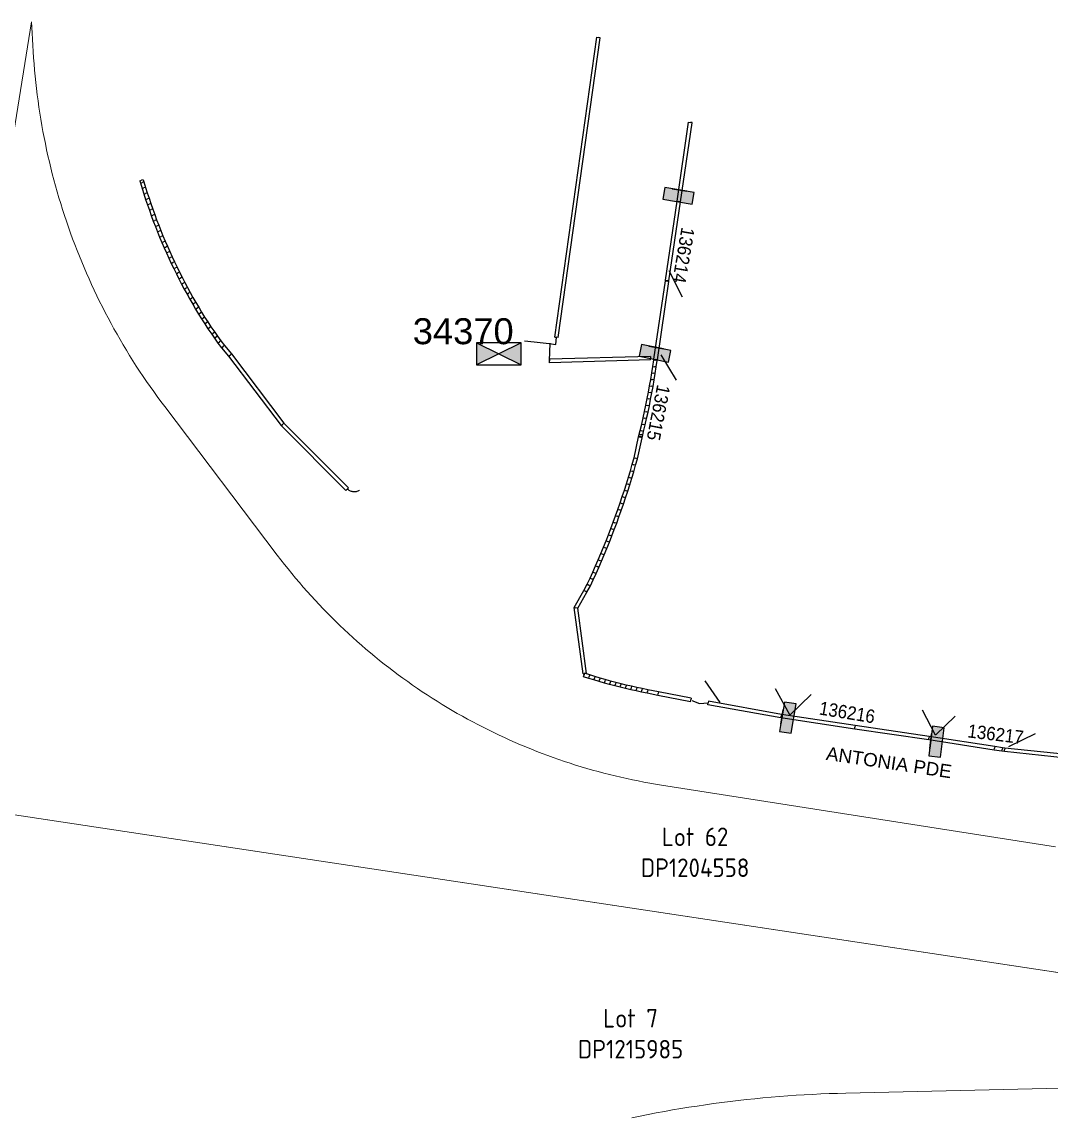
# Model space of a CAD drawing. Header units: metres. Extents: x 302924 to 306036, y 6267404 to 6269261.
# Drawn here: x 303885 to 304023.6, y 6268808.7 to 6268956.3 of the extents above; entities that cross this region are included whole.
import ezdxf
from ezdxf.enums import TextEntityAlignment as Align

# ---------------------------------------------------------------- set-up
doc = ezdxf.new("R2010")
doc.units = ezdxf.units.M
doc.linetypes.add('Cable Exist UG', pattern=[7, 4, -1, 1, -1])
doc.layers.get('0').update_dxf_attribs({"color": 6})
doc.layers.add('Cadastre Land Parcels_SP_EXT', color=118, linetype='Continuous', lineweight=15)
doc.layers.add('Cadastre Road Names_SP_HV_LV_SL_EXT', color=211, linetype='Continuous', lineweight=15)
for name, color, linetype in [('Duct_SP_EXT', 30, 'Continuous'), ('Sub_SP_EXT', 7, 'Continuous'), ('SupportsUG_SP_LV_EXT', 7, 'Continuous'), ('Trench_SP_EXT', 7, 'Continuous')]:
    doc.layers.add(name, color=color, linetype=linetype)
doc.styles.add('LotNum', font='isocp.shx')
doc.styles.get("Standard").update_dxf_attribs({"font": 'arial.ttf'})

# ---------------------------------------------------------------- blocks, each defined once
blk = doc.blocks.new('PILLAR_EXT')
at = {"layer": 'SupportsUG_SP_LV_EXT', "linetype": 'Continuous'}
h = blk.add_hatch(color=256, dxfattribs=at)
h.dxf.hatch_style = 1
h.paths.add_polyline_path([(-0.8, 0), (-0.8, 2), (0.8, 2), (0.8, 0)])
h = blk.add_hatch(color=256, dxfattribs=at)
h.dxf.hatch_style = 1
h.paths.add_polyline_path([(-0.8, -2), (-0.8, 0), (0.8, 0), (0.8, -2)])
blk.add_lwpolyline([(-0.8, 2), (-0.8, -1), (-0.8, 1), (-0.8, -2), (0.8, -2), (0.8, 2)], close=True)
at = {"width": 0.9}
blk.add_attdef('ASSET_NUM', text='', height=1.8, rotation=360, dxfattribs=at).set_placement((4, 2), align=Align.MIDDLE_LEFT)
for tag, flags, p in [('OWNED_BY', 9, (-0.2, 0)), ('STREETNAME', 9, (-0.18, 0)), ('SUBURB', 1, (-0.16, 0)), ('PARENT', 9, (-0.14, 0)), ('NOTES', 9, (-0.13, 0)), ('LOCATION', 9, (-0.11, 0)), ('LEGEND', 9, (-0.09, 0)), ('SUPPORT_TYPE', 9, (-0.07, 0)), ('USAGE', 9, (-0.06, 0)), ('STATE', 9, (-0.03, 0))]:
    blk.add_attdef(tag, text='', height=0.01, rotation=270, dxfattribs=dict(flags=flags)).set_placement(p, align=Align.CENTER)
blk = doc.blocks.new('SUB_PADMOUNT_EXT')
h = blk.add_hatch(color=256)
h.dxf.hatch_style = 1
h.paths.add_polyline_path([(-3, 1.5), (-3, -1.5), (0, 0)])
h = blk.add_hatch(color=256)
h.dxf.hatch_style = 1
h.paths.add_polyline_path([(3, 1.5), (0, 0), (3, -1.5)])
for p, q in [((-3, 1.5), (3, -1.5)), ((3, 1.5), (-3, -1.5))]:
    blk.add_line(p, q)
at = {"linetype": 'Continuous'}
blk.add_lwpolyline([(-3, -1.5), (3, -1.5), (3, 1.5), (-3, 1.5)], close=True, dxfattribs=at)
at = {"flags": 8}
blk.add_attdef('ASSET_NUM', text='', height=2.5, dxfattribs=at).set_placement((0, 5), align=Align.MIDDLE_CENTER)
for tag, flags, p in [('STREET_CODE', 9, (1.5, 0)), ('OPERATING_VOLTAGE', 9, (1.5, -0.4)), ('ORIENTATION', 9, (1.5, -0.6)), ('OWNED_BY', 9, (1.5, -0.8)), ('OPERATED_BY', 9, (1.5, -1)), ('CONSTRUCTED_VOLTAGE', 9, (1.5, -1.4)), ('NO_PHASES', 9, (1.5, -0.2)), ('MAINTAINED_BY', 9, (1.5, -1.2)), ('SECONDARY_VOLTAGE', 9, (1.5, -1.6)), ('STATE', 9, (1.5, -1.8)), ('SUBSTATION_TYPE', 9, (1.5, -2.2)), ('SUBURB', 9, (1.5, -2.8)), ('STREETNAME', 9, (1.5, -3)), ('PARENT', 9, (1.5, -2)), ('USAGE', 9, (1.5, -2.4)), ('LEGEND', 9, (1.5, -2.6)), ('Z', 1, (1.5, -3.6)), ('LOCATION', 9, (1.5, -3.2)), ('NOTES', 9, (1.5, -3.4))]:
    blk.add_attdef(tag, text='', height=0.2, dxfattribs=dict(flags=flags)).set_placement(p, align=Align.MIDDLE_LEFT)

msp = doc.modelspace()

# ---------------------------------------------------------------- linework, layer by layer
at = {"layer": 'Cadastre Land Parcels_SP_EXT', "linetype": 'Continuous'}
for points in [[(304024.2174, 6268845.1225), (303971.1127, 6268853.4537), (303970.3312, 6268853.5799), (303969.5512, 6268853.7141), (303968.7729, 6268853.8562), (303967.9959, 6268854.0054), (303967.2204, 6268854.1626), (303966.4464, 6268854.3277), (303965.6741, 6268854.4998), (303964.9031, 6268854.681), (303964.1336, 6268854.8681), (303963.3665, 6268855.0632), (303962.6018, 6268855.2664), (303961.8378, 6268855.4764), (303961.0769, 6268855.6946), (303960.3175, 6268855.9197), (303959.5612, 6268856.1538), (303958.8065, 6268856.3939), (303958.0541, 6268856.6411), (303957.3049, 6268856.8963), (303956.5572, 6268857.1584), (303955.8127, 6268857.4286), (303955.0705, 6268857.7057), (303954.3315, 6268857.991), (303953.5949, 6268858.2832), (303952.8614, 6268858.5814), (303952.1312, 6268858.8876), (303951.4032, 6268859.201), (303950.6792, 6268859.5223), (303949.9577, 6268859.8496), (303949.2392, 6268860.185), (303948.5248, 6268860.5274), (303947.8136, 6268860.8757), (303947.1056, 6268861.2323), (303946.4007, 6268861.5947), (303945.6998, 6268861.9643), (303945.0022, 6268862.3408), (303944.3094, 6268862.7245), (303943.6189, 6268863.116), (303942.9333, 6268863.5137), (303942.2517, 6268863.9175), (303941.5733, 6268864.3282), (303940.899, 6268864.7451), (303940.2285, 6268865.1689), (303939.563, 6268865.5998), (303938.9016, 6268866.0368), (303938.2441, 6268866.4798), (303937.5915, 6268866.9299), (303936.942, 6268867.387), (303936.2983, 6268867.8492), (303935.6594, 6268868.3185), (303935.0246, 6268868.7937), (303934.3946, 6268869.2761), (303933.7687, 6268869.7635), (303933.1484, 6268870.257), (303932.5322, 6268870.7576), (303931.9216, 6268871.2642), (303931.3151, 6268871.7759), (303930.7143, 6268872.2937), (303930.1192, 6268872.8186), (303929.5281, 6268873.3485), (303928.9428, 6268873.8825), (303928.3631, 6268874.4246), (303927.7875, 6268874.9717), (303927.2184, 6268875.5239), (303926.6541, 6268876.0822), (303926.0956, 6268876.6466), (303925.5428, 6268877.2151), (303924.9949, 6268877.7897), (303924.4535, 6268878.3693), (303923.9169, 6268878.955), (303923.3869, 6268879.5459), (303922.8619, 6268880.1407), (303922.3434, 6268880.7417), (303921.8305, 6268881.3479), (303921.3242, 6268881.9581), (303920.8228, 6268882.5744), (303920.3288, 6268883.1958), (303919.8397, 6268883.8203), (303919.3562, 6268884.4518), (303904.1998, 6268904.4526), (303903.6981, 6268905.1207), (303903.2039, 6268905.7928), (303902.7154, 6268906.469), (303902.2334, 6268907.1513), (303901.758, 6268907.8377), (303901.2892, 6268908.5273), (303900.8277, 6268909.2229), (303900.3712, 6268909.9217), (303899.922, 6268910.6256), (303899.4802, 6268911.3346), (303899.0441, 6268912.0457), (303898.6147, 6268912.7629), (303898.1925, 6268913.4822), (303897.7779, 6268914.2067), (303897.3698, 6268914.9343), (303896.9674, 6268915.666), (303896.5732, 6268916.4029), (303896.1857, 6268917.1418), (303895.8055, 6268917.8859), (303895.432, 6268918.6321), (303895.0658, 6268919.3814), (303894.7062, 6268920.1359), (303894.354, 6268920.8925), (303894.0093, 6268921.6522), (303893.6711, 6268922.416), (303893.3411, 6268923.183), (303893.0178, 6268923.9531), (303892.7019, 6268924.7254), (303892.3934, 6268925.5017), (303892.0923, 6268926.2802), (303891.7987, 6268927.0609), (303891.5124, 6268927.8457), (303891.2336, 6268928.6326), (303890.9622, 6268929.4217), (303890.6982, 6268930.2139), (303890.4409, 6268931.0082), (303890.1927, 6268931.8047), (303889.951, 6268932.6044), (303889.7176, 6268933.4062), (303889.4916, 6268934.2101), (303889.2723, 6268935.0152), (303889.062, 6268935.8234), (303888.8592, 6268936.6328), (303888.663, 6268937.4443), (303888.4751, 6268938.2579), (303888.2955, 6268939.0727), (303888.1225, 6268939.8887), (303887.9586, 6268940.7078), (303887.8021, 6268941.5271), (303887.6523, 6268942.3485), (303887.5115, 6268943.1711), (303887.3783, 6268943.9948), (303887.2524, 6268944.8207), (303887.1342, 6268945.6467), (303887.0249, 6268946.4739), (303886.9223, 6268947.3022), (303886.828, 6268948.1308), (303886.742, 6268948.9615), (303886.6634, 6268949.7922), (303886.5932, 6268950.6233), (303886.5304, 6268951.4554), (303886.4751, 6268952.2877), (303886.4289, 6268953.1211), (303886.3894, 6268953.9538), (303886.3582, 6268954.7875), (303886.2483, 6268956.295), (303879.6056, 6268915.0684)], [(303869.3887, 6268851.6618), (304188.5738, 6268803.4011)], [(304156.4473, 6268808.2591), (303869.3887, 6268851.6618)], [(303967.143, 6268808.616), (303968.2374, 6268808.8403), (303969.3335, 6268809.0577), (303970.4306, 6268809.2682), (303971.5295, 6268809.4697), (303972.6303, 6268809.6633), (303973.732, 6268809.8501), (303974.8339, 6268810.0287), (303975.9384, 6268810.1996), (303977.0431, 6268810.3634), (303978.1488, 6268810.5184), (303979.2556, 6268810.6654), (303980.364, 6268810.8044), (303981.4736, 6268810.9376), (303982.5823, 6268811.0617), (303983.6939, 6268811.176), (303984.8047, 6268811.2853), (303985.9173, 6268811.3857), (303987.0301, 6268811.4781), (303988.1439, 6268811.5626), (303989.2571, 6268811.6401), (303990.3712, 6268811.7087), (303991.4871, 6268811.7693), (303992.6024, 6268811.823), (303993.7178, 6268811.8687), (303994.8335, 6268811.9056), (303995.9492, 6268811.9353), (304071.2629, 6268813.6643)], [(304071.2629, 6268813.6643), (303995.9492, 6268811.9353), (303994.8335, 6268811.9056), (303993.7178, 6268811.8687), (303992.6024, 6268811.823), (303991.4871, 6268811.7693), (303990.3712, 6268811.7087), (303989.2571, 6268811.6401), (303988.1439, 6268811.5626), (303987.0301, 6268811.4781), (303985.9173, 6268811.3857), (303984.8047, 6268811.2853), (303983.6939, 6268811.176), (303982.5823, 6268811.0617), (303981.4736, 6268810.9376), (303980.364, 6268810.8044), (303979.2556, 6268810.6654), (303978.1488, 6268810.5184), (303977.0431, 6268810.3634), (303975.9384, 6268810.1996), (303974.8339, 6268810.0287), (303973.732, 6268809.8501), (303972.6303, 6268809.6633), (303971.5295, 6268809.4697), (303970.4306, 6268809.2682), (303969.3335, 6268809.0577), (303968.2374, 6268808.8403), (303967.143, 6268808.616)]]:
    msp.add_lwpolyline(points, dxfattribs=at)
at = {"layer": 'Duct_SP_EXT'}
for p, q in [((303956.7419, 6268913.8249), (303962.4123, 6268954.2214)), ((303957.2172, 6268913.7582), (303962.8877, 6268954.1547)), ((303962.4123, 6268954.2214), (303962.65, 6268954.188)), ((303962.8877, 6268954.1547), (303962.65, 6268954.188)), ((303973.2214, 6268932.1207), (303974.779, 6268942.7644)), ((303973.6964, 6268932.0512), (303975.2539, 6268942.6946)), ((303974.779, 6268942.7644), (303974.7832, 6268942.793)), ((303974.779, 6268942.7644), (303975.0164, 6268942.7295)), ((303974.7832, 6268942.793), (303975.0206, 6268942.758)), ((303975.2539, 6268942.6946), (303975.0164, 6268942.7295)), ((303975.258, 6268942.7229), (303975.0206, 6268942.758)), ((303975.2539, 6268942.6946), (303975.258, 6268942.7229)), ((303900.8546, 6268934.8929), (303901.085, 6268934.9601)), ((303900.8546, 6268934.8929), (303900.9393, 6268934.602)), ((303900.9393, 6268934.602), (303901.1695, 6268934.6702)), ((303900.9393, 6268934.602), (303901.163, 6268933.8594)), ((303901.3154, 6268935.0272), (303901.085, 6268934.9601)), ((303901.3996, 6268934.7384), (303901.1695, 6268934.6702)), ((303901.3154, 6268935.0272), (303901.3996, 6268934.7384)), ((303901.3996, 6268934.7384), (303901.6218, 6268934.0005)), ((303901.163, 6268933.8594), (303901.3924, 6268933.9299)), ((303901.163, 6268933.8594), (303901.3952, 6268933.1195)), ((303901.6218, 6268934.0005), (303901.3924, 6268933.9299)), ((303901.3952, 6268933.1195), (303901.6238, 6268933.1925)), ((303901.3952, 6268933.1195), (303901.6348, 6268932.3823)), ((303901.6218, 6268934.0005), (303901.8524, 6268933.2655)), ((303901.8524, 6268933.2655), (303901.6238, 6268933.1925)), ((303901.8524, 6268933.2655), (303902.0905, 6268932.5329)), ((303901.6348, 6268932.3823), (303901.8626, 6268932.4576)), ((303901.6348, 6268932.3823), (303901.8817, 6268931.6474)), ((303902.0905, 6268932.5329), (303901.8626, 6268932.4576)), ((303901.8817, 6268931.6474), (303902.1089, 6268931.725)), ((303901.8817, 6268931.6474), (303902.1363, 6268930.9143)), ((303902.0905, 6268932.5329), (303902.336, 6268931.8025)), ((303902.336, 6268931.8025), (303902.1089, 6268931.725)), ((303902.336, 6268931.8025), (303902.5889, 6268931.0742)), ((303971.6632, 6268921.476), (303973.2214, 6268932.1207)), ((303972.1382, 6268921.4065), (303973.6964, 6268932.0512)), ((303973.2214, 6268932.1207), (303973.4589, 6268932.0859)), ((303973.6964, 6268932.0512), (303973.4589, 6268932.0859)), ((303902.1363, 6268930.9143), (303902.3626, 6268930.9942)), ((303902.1363, 6268930.9143), (303902.3985, 6268930.1845)), ((303902.5889, 6268931.0742), (303902.3626, 6268930.9942)), ((303902.3985, 6268930.1845), (303902.6239, 6268930.2668)), ((303902.3985, 6268930.1845), (303902.668, 6268929.4568)), ((303902.5889, 6268931.0742), (303902.8494, 6268930.349)), ((303902.8494, 6268930.349), (303902.6239, 6268930.2668)), ((303902.8494, 6268930.349), (303903.1172, 6268929.6259)), ((303902.668, 6268929.4568), (303902.8926, 6268929.5414)), ((303902.668, 6268929.4568), (303902.9452, 6268928.7321)), ((303903.1172, 6268929.6259), (303902.8926, 6268929.5414)), ((303902.9452, 6268928.7321), (303903.1689, 6268928.8191)), ((303902.9452, 6268928.7321), (303903.23, 6268928.0106)), ((303903.1172, 6268929.6259), (303903.3926, 6268928.906)), ((303903.3926, 6268928.906), (303903.1689, 6268928.8191)), ((303903.3926, 6268928.906), (303903.6756, 6268928.1892)), ((303903.23, 6268928.0106), (303903.4528, 6268928.0999)), ((303903.23, 6268928.0106), (303903.522, 6268927.2928)), ((303903.6756, 6268928.1892), (303903.4528, 6268928.0999)), ((303903.522, 6268927.2928), (303903.7439, 6268927.3843)), ((303903.522, 6268927.2928), (303903.8209, 6268926.5774)), ((303903.6756, 6268928.1892), (303903.9658, 6268927.4757)), ((303903.9658, 6268927.4757), (303903.7439, 6268927.3843)), ((303903.9658, 6268927.4757), (303904.2627, 6268926.7651)), ((303903.8209, 6268926.5774), (303904.0418, 6268926.6713)), ((303903.8209, 6268926.5774), (303904.129, 6268925.8644)), ((303904.2627, 6268926.7651), (303904.0418, 6268926.6713)), ((303904.129, 6268925.8644), (303904.3489, 6268925.9606)), ((303904.129, 6268925.8644), (303904.4426, 6268925.1562)), ((303904.2627, 6268926.7651), (303904.5688, 6268926.0568)), ((303904.5688, 6268926.0568), (303904.3489, 6268925.9606)), ((303904.5688, 6268926.0568), (303904.8805, 6268925.3528)), ((303904.4426, 6268925.1562), (303904.6615, 6268925.2545)), ((303904.4426, 6268925.1562), (303904.7639, 6268924.4506)), ((303904.8805, 6268925.3528), (303904.6615, 6268925.2545)), ((303904.7639, 6268924.4506), (303904.9818, 6268924.5512)), ((303904.7639, 6268924.4506), (303905.0926, 6268923.7484)), ((303904.8805, 6268925.3528), (303905.1997, 6268924.6518)), ((303905.1997, 6268924.6518), (303904.9818, 6268924.5512)), ((303905.1997, 6268924.6518), (303905.5263, 6268923.9541)), ((303905.5263, 6268923.9541), (303905.3095, 6268923.8512)), ((303905.5263, 6268923.9541), (303905.8597, 6268923.2595)), ((303905.0926, 6268923.7484), (303905.3095, 6268923.8512)), ((303905.0926, 6268923.7484), (303905.428, 6268923.0496)), ((303905.428, 6268923.0496), (303905.6439, 6268923.1545)), ((303905.428, 6268923.0496), (303905.7709, 6268922.3535)), ((303905.8597, 6268923.2595), (303905.6439, 6268923.1545)), ((303905.7709, 6268922.3535), (303905.9857, 6268922.4607)), ((303905.8597, 6268923.2595), (303906.2004, 6268922.5678)), ((303906.2004, 6268922.5678), (303905.9857, 6268922.4607)), ((303906.2004, 6268922.5678), (303906.5478, 6268921.8803)), ((303905.7709, 6268922.3535), (303906.1206, 6268921.6615)), ((303906.1206, 6268921.6615), (303906.3342, 6268921.7709)), ((303906.1206, 6268921.6615), (303906.4777, 6268920.9738)), ((303906.5478, 6268921.8803), (303906.3342, 6268921.7709)), ((303906.4777, 6268920.9738), (303906.6902, 6268921.0854)), ((303906.4777, 6268920.9738), (303906.8423, 6268920.2883)), ((303906.5478, 6268921.8803), (303906.9026, 6268921.1971)), ((303906.9026, 6268921.1971), (303906.6902, 6268921.0854)), ((303906.9026, 6268921.1971), (303907.2649, 6268920.516)), ((303970.1061, 6268910.8344), (303971.6498, 6268921.384)), ((303970.5808, 6268910.7637), (303972.1247, 6268921.3145)), ((303971.6498, 6268921.384), (303971.6632, 6268921.476)), ((303971.6498, 6268921.384), (303971.8872, 6268921.3493)), ((303971.6498, 6268921.384), (303971.8872, 6268921.3493)), ((303971.6632, 6268921.476), (303971.9007, 6268921.4412)), ((303972.1247, 6268921.3145), (303971.8872, 6268921.3493)), ((303972.1247, 6268921.3146), (303971.8872, 6268921.3493)), ((303972.1382, 6268921.4065), (303971.9007, 6268921.4412)), ((303972.1247, 6268921.3146), (303972.1382, 6268921.4065)), ((303906.8423, 6268920.2883), (303907.0536, 6268920.4021)), ((303906.8423, 6268920.2883), (303907.2134, 6268919.6081)), ((303907.2649, 6268920.516), (303907.0536, 6268920.4021)), ((303907.2134, 6268919.6081), (303907.4236, 6268919.724)), ((303907.2134, 6268919.6081), (303907.5913, 6268918.9309)), ((303907.2649, 6268920.516), (303907.6337, 6268919.84)), ((303907.6337, 6268919.84), (303907.4236, 6268919.724)), ((303907.6337, 6268919.84), (303908.0091, 6268919.1672)), ((303907.5913, 6268918.9309), (303907.8002, 6268919.049)), ((303907.5913, 6268918.9309), (303907.9767, 6268918.2579)), ((303908.0091, 6268919.1672), (303907.8002, 6268919.049)), ((303907.9767, 6268918.2579), (303908.1844, 6268918.3782)), ((303907.9767, 6268918.2579), (303908.3687, 6268917.588)), ((303908.0091, 6268919.1672), (303908.3922, 6268918.4984)), ((303908.3922, 6268918.4984), (303908.1844, 6268918.3782)), ((303908.3922, 6268918.4984), (303908.7816, 6268917.8328)), ((303908.3687, 6268917.588), (303908.5752, 6268917.7104)), ((303908.3687, 6268917.588), (303908.7683, 6268916.9231)), ((303908.7816, 6268917.8328), (303908.5752, 6268917.7104)), ((303908.7683, 6268916.9231), (303908.9735, 6268917.0477)), ((303908.7683, 6268916.9231), (303909.1735, 6268916.2628)), ((303908.7816, 6268917.8328), (303909.1786, 6268917.1723)), ((303909.1786, 6268917.1723), (303908.9735, 6268917.0477)), ((303909.1786, 6268917.1723), (303909.5813, 6268916.5161)), ((303909.1735, 6268916.2628), (303909.3774, 6268916.3894)), ((303909.1735, 6268916.2628), (303909.5864, 6268915.6063)), ((303909.5813, 6268916.5161), (303909.3774, 6268916.3894)), ((303909.5813, 6268916.5161), (303909.9914, 6268915.8639)), ((303909.5864, 6268915.6063), (303909.7889, 6268915.7351)), ((303909.5864, 6268915.6063), (303910.0078, 6268914.9509)), ((303909.9914, 6268915.8639), (303909.7889, 6268915.7351)), ((303909.9914, 6268915.8639), (303910.4059, 6268915.2193)), ((303910.0078, 6268914.9509), (303910.2069, 6268915.0851)), ((303910.4059, 6268915.2193), (303910.2069, 6268915.0851)), ((303910.4059, 6268915.2193), (303910.9362, 6268914.4684)), ((303910.0078, 6268914.9509), (303910.5409, 6268914.1961)), ((303910.5409, 6268914.1961), (303910.7385, 6268914.3322)), ((303910.5409, 6268914.1961), (303910.9017, 6268913.6589)), ((303910.9362, 6268914.4684), (303910.7385, 6268914.3322)), ((303910.9017, 6268913.6589), (303911.0977, 6268913.7975)), ((303910.9017, 6268913.6589), (303911.3796, 6268913.0163)), ((303910.9362, 6268914.4684), (303911.2937, 6268913.9361)), ((303911.2937, 6268913.9361), (303911.0977, 6268913.7975)), ((303911.2937, 6268913.9361), (303911.7633, 6268913.3047)), ((303956.7419, 6268913.8249), (303956.9796, 6268913.7916)), ((303957.2172, 6268913.7582), (303956.9796, 6268913.7916)), ((303911.3796, 6268913.0163), (303911.5714, 6268913.1605)), ((303911.3796, 6268913.0163), (303911.8643, 6268912.3779)), ((303911.7633, 6268913.3047), (303911.5714, 6268913.1605)), ((303911.7633, 6268913.3047), (303912.2391, 6268912.678)), ((303911.8643, 6268912.3779), (303912.0517, 6268912.5279)), ((303911.8643, 6268912.3779), (303912.8151, 6268911.2509)), ((303912.2391, 6268912.678), (303912.0517, 6268912.5279)), ((303912.2391, 6268912.678), (303913.1902, 6268911.5507)), ((303912.8151, 6268911.2509), (303913.0027, 6268911.4008)), ((303912.8151, 6268911.2509), (303919.8915, 6268901.8991)), ((303913.1902, 6268911.5507), (303913.0027, 6268911.4008)), ((303913.1902, 6268911.5507), (303920.2544, 6268902.2149)), ((303969.6375, 6268911.2249), (303956.0224, 6268910.8529)), ((303956.0224, 6268910.8529), (303956.029, 6268910.613)), ((303969.6506, 6268910.7451), (303956.0355, 6268910.3731)), ((303969.6375, 6268911.2249), (303969.644, 6268910.985)), ((303969.6506, 6268910.7451), (303969.644, 6268910.985)), ((303969.9597, 6268909.8646), (303970.0917, 6268910.7396)), ((303970.0917, 6268910.7396), (303970.1022, 6268910.8087)), ((303970.0917, 6268910.7396), (303970.329, 6268910.7037)), ((303970.1022, 6268910.8088), (303970.1061, 6268910.8344)), ((303970.1022, 6268910.8088), (303970.3395, 6268910.7728)), ((303970.1022, 6268910.8087), (303970.3395, 6268910.7728)), ((303970.1061, 6268910.8344), (303970.3435, 6268910.7991)), ((303970.5663, 6268910.6679), (303970.329, 6268910.7037)), ((303970.5768, 6268910.7369), (303970.3395, 6268910.7728)), ((303970.5768, 6268910.7368), (303970.3395, 6268910.7728)), ((303970.5808, 6268910.7637), (303970.3435, 6268910.7991)), ((303970.434, 6268909.7911), (303970.5663, 6268910.6679)), ((303970.5663, 6268910.6679), (303970.5768, 6268910.7369)), ((303970.5768, 6268910.7368), (303970.5808, 6268910.7637)), ((303956.0355, 6268910.3731), (303956.029, 6268910.613)), ((303969.8216, 6268908.9953), (303969.9597, 6268909.8646)), ((303969.9597, 6268909.8646), (303970.1968, 6268909.8279)), ((303970.434, 6268909.7911), (303970.1968, 6268909.8279)), ((303970.2953, 6268908.918), (303970.434, 6268909.7911)), ((303969.5246, 6268907.2597), (303969.676, 6268908.1274)), ((303969.676, 6268908.1274), (303969.8216, 6268908.9953)), ((303969.676, 6268908.1274), (303969.9126, 6268908.0869)), ((303969.8216, 6268908.9953), (303970.0585, 6268908.9566)), ((303970.1491, 6268908.0464), (303969.9126, 6268908.0869)), ((303969.9971, 6268907.175), (303970.1491, 6268908.0464)), ((303970.2953, 6268908.918), (303970.0585, 6268908.9566)), ((303970.1491, 6268908.0464), (303970.2953, 6268908.918)), ((303969.1982, 6268905.5298), (303969.3652, 6268906.3946)), ((303969.3652, 6268906.3946), (303969.5246, 6268907.2597)), ((303969.3652, 6268906.3946), (303969.6011, 6268906.3501)), ((303969.5246, 6268907.2597), (303969.7608, 6268907.2173)), ((303969.8369, 6268906.3056), (303969.6011, 6268906.3501)), ((303969.6692, 6268905.4369), (303969.8369, 6268906.3056)), ((303969.9971, 6268907.175), (303969.7608, 6268907.2173)), ((303969.8369, 6268906.3056), (303969.9971, 6268907.175)), ((303969.0244, 6268904.6674), (303969.1982, 6268905.5298)), ((303969.1982, 6268905.5298), (303969.4337, 6268905.4833)), ((303969.6692, 6268905.4369), (303969.4337, 6268905.4833)), ((303969.4946, 6268904.5708), (303969.6692, 6268905.4369)), ((303968.6564, 6268902.946), (303968.8441, 6268903.806)), ((303968.8441, 6268903.806), (303969.0244, 6268904.6674)), ((303968.8441, 6268903.806), (303969.0788, 6268903.7558)), ((303969.0244, 6268904.6674), (303969.2595, 6268904.6191)), ((303969.3135, 6268903.7057), (303969.0788, 6268903.7558)), ((303969.1249, 6268902.8416), (303969.3135, 6268903.7057)), ((303969.4946, 6268904.5708), (303969.2595, 6268904.6191)), ((303969.3135, 6268903.7057), (303969.4946, 6268904.5708)), ((303919.8915, 6268901.8991), (303920.073, 6268902.057)), ((303919.8915, 6268901.8991), (303928.625, 6268893.1483)), ((303920.2544, 6268902.2149), (303920.073, 6268902.057)), ((303920.2544, 6268902.2149), (303928.9647, 6268893.4874)), ((303968.2601, 6268901.2312), (303968.4612, 6268902.0881)), ((303968.4612, 6268902.0881), (303968.6564, 6268902.946)), ((303968.4612, 6268902.0881), (303968.695, 6268902.034)), ((303968.6564, 6268902.946), (303968.8907, 6268902.8938)), ((303968.9289, 6268901.98), (303968.695, 6268902.034)), ((303968.7269, 6268901.1194), (303968.9289, 6268901.98)), ((303969.1249, 6268902.8416), (303968.8907, 6268902.8938)), ((303968.9289, 6268901.98), (303969.1249, 6268902.8416)), ((303967.4292, 6268897.5521), (303968.0504, 6268900.3734)), ((303968.0504, 6268900.3734), (303968.0864, 6268900.5207)), ((303968.0504, 6268900.3734), (303968.2842, 6268900.3192)), ((303968.0864, 6268900.5208), (303968.1403, 6268900.7411)), ((303968.0864, 6268900.5208), (303968.3195, 6268900.4638)), ((303968.0864, 6268900.5207), (303968.3195, 6268900.4638)), ((303968.1403, 6268900.7411), (303968.2601, 6268901.2312)), ((303968.1403, 6268900.7411), (303968.1403, 6268900.7411)), ((303968.1403, 6268900.7411), (303968.3734, 6268900.6841)), ((303968.1403, 6268900.7411), (303968.3734, 6268900.6841)), ((303968.2601, 6268901.2312), (303968.4935, 6268901.1753)), ((303968.518, 6268900.2649), (303968.2842, 6268900.3192)), ((303968.5527, 6268900.4068), (303968.3195, 6268900.4638)), ((303968.5526, 6268900.4067), (303968.3195, 6268900.4638)), ((303968.6065, 6268900.627), (303968.3734, 6268900.6841)), ((303968.6065, 6268900.627), (303968.3734, 6268900.6841)), ((303968.7269, 6268901.1194), (303968.4935, 6268901.1753)), ((303968.518, 6268900.2649), (303968.5527, 6268900.4068)), ((303968.5526, 6268900.4067), (303968.6065, 6268900.627)), ((303968.6065, 6268900.627), (303968.7269, 6268901.1194)), ((303968.6065, 6268900.627), (303968.6065, 6268900.627)), ((303967.8951, 6268897.4359), (303968.518, 6268900.2649)), ((303967.1856, 6268896.6791), (303967.4292, 6268897.5521)), ((303967.4292, 6268897.5521), (303967.6622, 6268897.494)), ((303967.6473, 6268896.5478), (303967.8951, 6268897.4359)), ((303967.8951, 6268897.4359), (303967.6622, 6268897.494)), ((303966.9324, 6268895.8052), (303967.1856, 6268896.6791)), ((303967.1856, 6268896.6791), (303967.4164, 6268896.6134)), ((303967.3928, 6268895.6695), (303967.6473, 6268896.5478)), ((303967.6473, 6268896.5478), (303967.4164, 6268896.6134)), ((303966.403, 6268894.0622), (303966.6714, 6268894.9334)), ((303966.6714, 6268894.9334), (303966.9324, 6268895.8052)), ((303966.6714, 6268894.9334), (303966.901, 6268894.8637)), ((303966.8611, 6268893.919), (303967.1307, 6268894.7939)), ((303967.1307, 6268894.7939), (303966.901, 6268894.8637)), ((303966.9324, 6268895.8052), (303967.1626, 6268895.7374)), ((303967.1307, 6268894.7939), (303967.3928, 6268895.6695)), ((303967.3928, 6268895.6695), (303967.1626, 6268895.7374)), ((303928.625, 6268893.1483), (303928.7949, 6268893.3179)), ((303928.9647, 6268893.4874), (303928.7949, 6268893.3179)), ((303965.8455, 6268892.3289), (303966.1278, 6268893.1948)), ((303966.1278, 6268893.1948), (303966.403, 6268894.0622)), ((303966.1278, 6268893.1948), (303966.3563, 6268893.1213)), ((303966.3011, 6268892.1779), (303966.5848, 6268893.0478)), ((303966.5848, 6268893.0478), (303966.3563, 6268893.1213)), ((303966.403, 6268894.0622), (303966.632, 6268893.9906)), ((303966.5848, 6268893.0478), (303966.8611, 6268893.919)), ((303966.8611, 6268893.919), (303966.632, 6268893.9906)), ((303965.2573, 6268890.6057), (303965.5548, 6268891.4666)), ((303965.5548, 6268891.4666), (303965.8455, 6268892.3289)), ((303965.5548, 6268891.4666), (303965.7819, 6268891.3891)), ((303965.8455, 6268892.3289), (303966.0733, 6268892.2534)), ((303966.0091, 6268891.3115), (303966.3011, 6268892.1779)), ((303966.3011, 6268892.1779), (303966.0733, 6268892.2534)), ((303964.9523, 6268889.7476), (303965.2573, 6268890.6057)), ((303965.2573, 6268890.6057), (303965.4838, 6268890.5263)), ((303965.404, 6268889.5851), (303965.7103, 6268890.4469)), ((303965.7103, 6268890.4469), (303965.4838, 6268890.5263)), ((303965.7103, 6268890.4469), (303966.0091, 6268891.3115)), ((303966.0091, 6268891.3115), (303965.7819, 6268891.3891)), ((303964.3219, 6268888.04), (303964.6408, 6268888.8915)), ((303964.6408, 6268888.8915), (303964.9523, 6268889.7476)), ((303964.6408, 6268888.8915), (303964.8659, 6268888.8083)), ((303964.7706, 6268887.8695), (303965.0911, 6268888.7252)), ((303965.0911, 6268888.7252), (303964.8659, 6268888.8083)), ((303964.9523, 6268889.7476), (303965.1781, 6268889.6663)), ((303965.0911, 6268888.7252), (303965.404, 6268889.5851)), ((303965.404, 6268889.5851), (303965.1781, 6268889.6663)), ((303963.6612, 6268886.3433), (303963.9945, 6268887.1904)), ((303963.9945, 6268887.1904), (303964.3219, 6268888.04)), ((303963.9945, 6268887.1904), (303964.2181, 6268887.1033)), ((303964.4417, 6268887.0162), (303964.2181, 6268887.1033)), ((303964.3219, 6268888.04), (303964.5462, 6268887.9547)), ((303964.4417, 6268887.0162), (303964.7706, 6268887.8695)), ((303964.7706, 6268887.8695), (303964.5462, 6268887.9547)), ((303963.3204, 6268885.4993), (303963.6612, 6268886.3433)), ((303963.6612, 6268886.3433), (303963.8841, 6268886.2544)), ((303963.7648, 6268885.3179), (303964.1071, 6268886.1655)), ((303964.1071, 6268886.1655), (303963.8841, 6268886.2544)), ((303964.1071, 6268886.1655), (303964.4417, 6268887.0162)), ((303962.6169, 6268883.8209), (303962.9734, 6268884.6581)), ((303962.9734, 6268884.6581), (303963.3204, 6268885.4993)), ((303962.9734, 6268884.6581), (303963.1947, 6268884.5653)), ((303963.058, 6268883.6316), (303963.4161, 6268884.4725)), ((303963.4161, 6268884.4725), (303963.1947, 6268884.5653)), ((303963.3204, 6268885.4993), (303963.5426, 6268885.4086)), ((303963.4161, 6268884.4725), (303963.7648, 6268885.3179)), ((303963.7648, 6268885.3179), (303963.5426, 6268885.4086)), ((303961.8864, 6268882.1526), (303962.255, 6268882.9847)), ((303962.255, 6268882.9847), (303962.6169, 6268883.8209)), ((303962.255, 6268882.9847), (303962.4749, 6268882.8884)), ((303962.3243, 6268881.9561), (303962.6947, 6268882.7921)), ((303962.6947, 6268882.7921), (303962.4749, 6268882.8884)), ((303962.6169, 6268883.8209), (303962.8374, 6268883.7263)), ((303962.6947, 6268882.7921), (303963.058, 6268883.6316)), ((303963.058, 6268883.6316), (303962.8374, 6268883.7263)), ((303961.1304, 6268880.5066), (303961.51, 6268881.325)), ((303961.51, 6268881.325), (303961.8864, 6268882.1526)), ((303961.51, 6268881.325), (303961.7281, 6268881.2248)), ((303961.558, 6268880.2876), (303961.9462, 6268881.1246)), ((303961.9462, 6268881.1246), (303961.7281, 6268881.2248)), ((303961.8864, 6268882.1526), (303962.1054, 6268882.0544)), ((303961.9462, 6268881.1246), (303962.3243, 6268881.9561)), ((303962.3243, 6268881.9561), (303962.1054, 6268882.0544)), ((303959.3574, 6268877.3834), (303960.6724, 6268879.6924)), ((303960.6724, 6268879.6924), (303961.1304, 6268880.5066)), ((303960.6724, 6268879.6924), (303960.8813, 6268879.5741)), ((303961.0901, 6268879.4559), (303961.558, 6268880.2876)), ((303961.1304, 6268880.5066), (303961.3442, 6268880.3971)), ((303961.558, 6268880.2876), (303961.3442, 6268880.3971)), ((303959.8547, 6268877.2866), (303961.0901, 6268879.4559)), ((303961.0901, 6268879.4559), (303960.8813, 6268879.5741)), ((303960.5596, 6268868.4253), (303959.3574, 6268877.3834)), ((303959.3574, 6268877.3834), (303959.606, 6268877.335)), ((303959.8547, 6268877.2866), (303959.606, 6268877.335)), ((303961.0353, 6268868.4892), (303959.8547, 6268877.2866)), ((303960.5596, 6268868.4253), (303960.7974, 6268868.4572)), ((303960.6242, 6268868.0567), (303960.698, 6268868.285)), ((303961.3193, 6268867.8319), (303960.6242, 6268868.0567)), ((303960.7719, 6268868.5134), (303960.698, 6268868.285)), ((303961.4647, 6268868.2893), (303960.7719, 6268868.5134)), ((303961.0353, 6268868.4892), (303960.7974, 6268868.4572)), ((303961.3193, 6268867.8319), (303961.392, 6268868.0606)), ((303961.4647, 6268868.2893), (303961.392, 6268868.0606)), ((303962.1612, 6268868.0716), (303961.4647, 6268868.2893)), ((303962.0207, 6268867.6126), (303962.0909, 6268867.8421)), ((303962.1612, 6268868.0716), (303962.0909, 6268867.8421)), ((303962.8608, 6268867.862), (303962.1612, 6268868.0716)), ((303962.8608, 6268867.862), (303962.793, 6268867.6317)), ((303963.5619, 6268867.6593), (303962.8608, 6268867.862)), ((303962.0207, 6268867.6126), (303961.3193, 6268867.8319)), ((303962.7252, 6268867.4015), (303962.0207, 6268867.6126)), ((303962.7252, 6268867.4015), (303962.793, 6268867.6317)), ((303963.4312, 6268867.1974), (303962.7252, 6268867.4015)), ((303963.4312, 6268867.1974), (303963.4966, 6268867.4284)), ((303964.1403, 6268867.0014), (303963.4312, 6268867.1974)), ((303963.5619, 6268867.6593), (303963.4966, 6268867.4284)), ((303964.2655, 6268867.4647), (303963.5619, 6268867.6593)), ((303964.1403, 6268867.0014), (303964.2029, 6268867.2331)), ((303964.8516, 6268866.8135), (303964.1403, 6268867.0014)), ((303964.2655, 6268867.4647), (303964.2029, 6268867.2331)), ((303964.9716, 6268867.2782), (303964.2655, 6268867.4647)), ((303964.8516, 6268866.8135), (303964.9116, 6268867.0458)), ((303965.5638, 6268866.6337), (303964.8516, 6268866.8135)), ((303964.9716, 6268867.2782), (303964.9116, 6268867.0458)), ((303965.6789, 6268867.0997), (303964.9716, 6268867.2782)), ((303965.5638, 6268866.6337), (303965.6213, 6268866.8667)), ((303966.2779, 6268866.4612), (303965.5638, 6268866.6337)), ((303965.6789, 6268867.0997), (303965.6213, 6268866.8667)), ((303966.3883, 6268866.9284), (303965.6789, 6268867.0997)), ((303966.2779, 6268866.4612), (303966.3331, 6268866.6948)), ((303966.9944, 6268866.2956), (303966.2779, 6268866.4612)), ((303966.3883, 6268866.9284), (303966.3331, 6268866.6948)), ((303967.0996, 6268866.764), (303966.3883, 6268866.9284)), ((303966.9944, 6268866.2956), (303967.047, 6268866.5298)), ((303967.0996, 6268866.764), (303967.047, 6268866.5298)), ((303967.8124, 6268866.6085), (303967.0996, 6268866.764)), ((303967.7125, 6268866.139), (303967.7624, 6268866.3738)), ((303967.8124, 6268866.6085), (303967.7624, 6268866.3738)), ((303968.5276, 6268866.46), (303967.8124, 6268866.6085)), ((303968.5276, 6268866.46), (303968.479, 6268866.225)), ((303969.299, 6268866.3014), (303968.5276, 6268866.46)), ((303967.7125, 6268866.139), (303966.9944, 6268866.2956)), ((303968.4304, 6268865.9899), (303967.7125, 6268866.139)), ((303968.4304, 6268865.9899), (303968.479, 6268866.225)), ((303969.2025, 6268865.8312), (303968.4304, 6268865.9899)), ((303969.2025, 6268865.8312), (303969.2508, 6268866.0663)), ((303970.6387, 6268865.5365), (303969.2025, 6268865.8312)), ((303969.299, 6268866.3014), (303969.2508, 6268866.0663)), ((303970.7326, 6268866.0072), (303969.299, 6268866.3014)), ((303970.6387, 6268865.5365), (303970.6856, 6268865.7718)), ((303975.0549, 6268864.6808), (303970.6387, 6268865.5365)), ((303970.7326, 6268866.0072), (303970.6856, 6268865.7718)), ((303975.1462, 6268865.152), (303970.7326, 6268866.0072)), ((303975.0549, 6268864.6808), (303975.1005, 6268864.9164)), ((303975.1462, 6268865.152), (303975.1005, 6268864.9164)), ((303977.3684, 6268864.2808), (303977.411, 6268864.517)), ((303987.2104, 6268862.5068), (303977.3684, 6268864.2808)), ((303977.4536, 6268864.7532), (303977.411, 6268864.517)), ((303987.2955, 6268862.9792), (303977.4536, 6268864.7532)), ((303987.2104, 6268862.5068), (303987.253, 6268862.743)), ((303987.217, 6268862.5057), (303987.253, 6268862.743)), ((303997.1628, 6268860.9983), (303987.217, 6268862.5057)), ((303987.2889, 6268862.9803), (303987.253, 6268862.743)), ((303987.2955, 6268862.9792), (303987.253, 6268862.743)), ((303997.2336, 6268861.4731), (303987.2889, 6268862.9803)), ((303997.1628, 6268860.9983), (303997.1982, 6268861.2357)), ((304007.1271, 6268859.5346), (303997.1628, 6268860.9983)), ((303997.2336, 6268861.4731), (303997.1982, 6268861.2357)), ((304007.1969, 6268860.0095), (303997.2336, 6268861.4731)), ((304007.1253, 6268859.5349), (304007.162, 6268859.772)), ((304015.9473, 6268858.1669), (304007.1253, 6268859.5349)), ((304007.1271, 6268859.5346), (304007.162, 6268859.772)), ((304007.1969, 6268860.0095), (304007.162, 6268859.772)), ((304007.1988, 6268860.0092), (304007.162, 6268859.772)), ((304016.0193, 6268858.6414), (304007.1988, 6268860.0092)), ((304015.9473, 6268858.1669), (304015.9833, 6268858.4042)), ((304015.9481, 6268858.1668), (304015.9473, 6268858.1669)), ((304015.9481, 6268858.1668), (304015.9833, 6268858.4042)), ((304016.9979, 6268858.0111), (304015.9481, 6268858.1668)), ((304016.0185, 6268858.6416), (304015.9833, 6268858.4042)), ((304016.0193, 6268858.6414), (304015.9833, 6268858.4042)), ((304017.0683, 6268858.4859), (304016.0185, 6268858.6416)), ((304016.0185, 6268858.6416), (304016.0193, 6268858.6414)), ((304016.9959, 6268858.0114), (304017.0331, 6268858.2485)), ((304017.3195, 6268857.9607), (304016.9959, 6268858.0114)), ((304016.9979, 6268858.0111), (304017.0331, 6268858.2485)), ((304017.0683, 6268858.4859), (304017.0331, 6268858.2485)), ((304017.0703, 6268858.4856), (304017.0331, 6268858.2485)), ((304017.3816, 6268858.4368), (304017.0703, 6268858.4856)), ((304017.3195, 6268857.9607), (304017.3506, 6268858.1987)), ((304025.631, 6268857.0913), (304017.3195, 6268857.9607)), ((304017.3816, 6268858.4368), (304017.3506, 6268858.1987)), ((304025.681, 6268857.5687), (304017.3816, 6268858.4368))]:
    msp.add_line(p, q, dxfattribs=at)
at = {"layer": 'Trench_SP_EXT', "linetype": 'Cable Exist UG'}
for points in [[(303972.1011, 6268922.8102), (303973.9766, 6268919.1458)], [(303952.6763, 6268913.335), (303953.9648, 6268913.1986), (303955.9784, 6268912.948), (303956.892, 6268912.815), (303956.9795, 6268913.7916)], [(303956.029, 6268910.613), (303956.1106, 6268913.0185)], [(303971.0455, 6268911.4405), (303973.2982, 6268907.682)], [(303979.055, 6268864.5643), (303976.9983, 6268867.5114)], [(303986.4429, 6268866.4662), (303988.4396, 6268862.8856), (303991.4334, 6268865.7857)], [(303975.238, 6268864.837), (303976.247, 6268864.422), (303977.411, 6268864.517)], [(304010.6734, 6268862.7517), (304008.0453, 6268860.1869), (304006.2725, 6268863.5229)], [(304017.9345, 6268858.6359), (304021.6527, 6268860.4378)]]:
    msp.add_lwpolyline(points, dxfattribs=at)
msp.add_lwpolyline([(303928.7725, 6268893.3842), (303928.8342, 6268893.333), (303928.8342, 6268893.333, 0.30858129), (303930.4446, 6268893.1795), (303930.4446, 6268893.1795), (303930.4622, 6268893.1891)], format="xyb", dxfattribs=at)

# ---------------------------------------------------------------- block references
at = {"layer": 'Sub_SP_EXT'}
ref = msp.add_blockref('SUB_PADMOUNT_EXT', (303949.2161, 6268911.562), dxfattribs=at)
ref.add_attrib('ASSET_NUM', '34370', dxfattribs={"layer": '0', "height": 3.5}).set_placement((303951.2161, 6268911.812), align=Align.BOTTOM_RIGHT)
at = {"layer": 'SupportsUG_SP_LV_EXT'}
for p, rotation, values in [((303973.4343, 6268932.8433), 260.2924526728665, {'ASSET_NUM': '136214'}), ((303970.255, 6268911.6319), 258.9180685837774, {'ASSET_NUM': '136215'}), ((303988.1506, 6268862.531), 350.7428194627483, {'ASSET_NUM': '136216'}), ((304008.1906, 6268859.2842), 352.9888078389892, {'ASSET_NUM': '136217'})]:
    msp.add_blockref('PILLAR_EXT', p, dxfattribs=dict(at, rotation=rotation)).add_auto_attribs(values)

# ---------------------------------------------------------------- texts
at = {"layer": 'Cadastre Land Parcels_SP_EXT', "linetype": 'Continuous', "char_height": 2.5, "attachment_point": 5, "style": 'LotNum'}
for s, insert in [('Lot 62\\PDP1204558', (303975.6544, 6268844.394)), ('Lot 7\\PDP1215985', (303966.9636, 6268819.9399))]:
    msp.add_mtext(s, dxfattribs=dict(at, insert=insert))
at = {"layer": 'Cadastre Road Names_SP_HV_LV_SL_EXT'}
msp.add_text('ANTONIA PDE', height=1.8, rotation=351.542667, dxfattribs=at).set_placement((303993.2194, 6268856.862))

doc.saveas('drawing.dxf')
